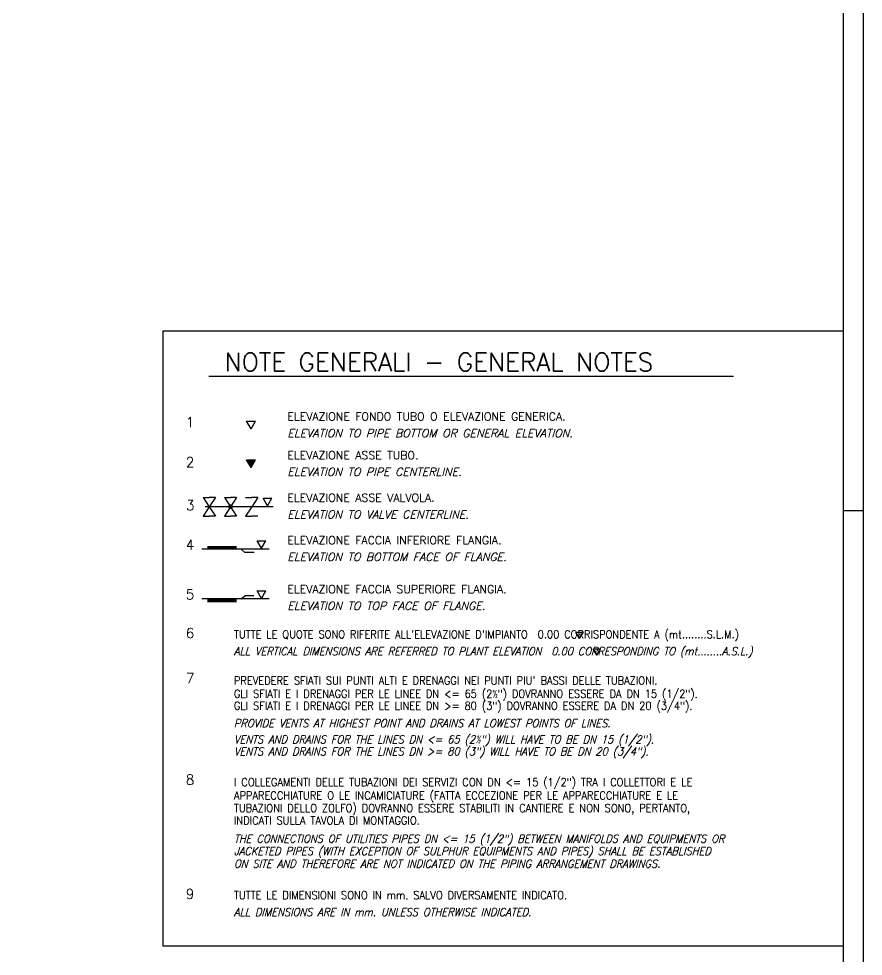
# Model space of a CAD drawing. Extents: x 0 to 39171, y 29931 to 57651.
# Drawn here: x 32206 to 39171, y 36057 to 43791 of the extents above; entities that cross this region are included whole.
import ezdxf

# ---------------------------------------------------------------- set-up
doc = ezdxf.new("R2010")
doc.units = 0
doc.header["$LTSCALE"] = 333.3
doc.header["$MEASUREMENT"] = 0
doc.layers.get('0').update_dxf_attribs({"linetype": 'CONTINUOUS'})
for name, color, linetype in [('100', 1, 'CONTINUOUS'), ('20', 3, 'CONTINUOUS'), ('30', 2, 'CONTINUOUS'), ('50', 6, 'CONTINUOUS')]:
    doc.layers.add(name, color=color, linetype=linetype)
doc.styles.add('1', font='ROMANS.shx', dxfattribs={"width": 0.8})

# ---------------------------------------------------------------- blocks, each defined once
blk = doc.blocks.new('*X10')
at = {"color": 0}
for p, q in [((134717, 69516), (134719, 69518)), ((134719, 69513), (134724, 69518)), ((134720, 69510), (134728, 69518)), ((134722, 69507), (134733, 69518)), ((134724, 69505), (134737, 69518)), ((134725, 69502), (134742, 69518)), ((134727, 69499), (134746, 69518)), ((134729, 69496), (134751, 69518)), ((134730, 69493), (134755, 69518)), ((134732, 69490), (134760, 69518)), ((134733, 69487), (134764, 69518)), ((134735, 69485), (134769, 69518)), ((134737, 69482), (134773, 69518)), ((134738, 69479), (134778, 69518)), ((134740, 69476), (134782, 69518)), ((134742, 69473), (134787, 69518)), ((134743, 69470), (134791, 69518)), ((134745, 69468), (134796, 69518)), ((134747, 69465), (134800, 69518)), ((134748, 69462), (134805, 69518)), ((134750, 69459), (134809, 69518)), ((134752, 69456), (134814, 69518)), ((134753, 69453), (134818, 69518)), ((134755, 69450), (134823, 69518)), ((134757, 69448), (134827, 69518)), ((134758, 69445), (134832, 69518)), ((134760, 69442), (134836, 69518)), ((134761, 69439), (134841, 69518)), ((134763, 69436), (134845, 69518)), ((134765, 69433), (134844, 69513)), ((134766, 69431), (134838, 69502)), ((134768, 69428), (134832, 69491)), ((134770, 69425), (134826, 69481)), ((134771, 69422), (134819, 69470)), ((134773, 69419), (134813, 69459)), ((134775, 69416), (134807, 69449)), ((134776, 69413), (134801, 69438)), ((134778, 69411), (134795, 69428)), ((134780, 69408), (134789, 69417)), ((134781, 69405), (134783, 69406))]:
    blk.add_line(p, q, dxfattribs=at)
blk = doc.blocks.new('A$C56E32546')
at = {"layer": '30'}
for p, q in [((170, 153.64), (0, 153.64)), ((0, 153.64), (0, 0)), ((170, 153.64), (170, 0)), ((0, 0), (170, 0))]:
    blk.add_line(p, q, dxfattribs=at)
at = {"layer": '30', "color": 6}
blk.add_line((11.47, 142.45), (142.59, 142.45), dxfattribs=at)
at = {"layer": '50'}
for p, q in [((20.9, 131.14), (23.09, 131.14)), ((22, 129.24), (20.9, 131.14)), ((22, 129.24), (23.09, 131.14)), ((20.9, 121.51), (23.09, 121.51)), ((22, 119.61), (20.9, 121.51)), ((22, 119.61), (23.09, 121.51)), ((10.01, 112.11), (11.55, 112.11)), ((10.01, 112.11), (11.55, 109.78)), ((13.09, 112.11), (11.55, 109.78)), ((13.09, 112.11), (11.55, 112.11)), ((15.33, 112.11), (16.87, 109.78)), ((15.33, 112.11), (16.87, 112.11)), ((18.41, 112.11), (16.87, 112.11)), ((18.41, 112.11), (16.87, 109.78)), ((20.65, 112.11), (22.18, 112.11)), ((23.72, 112.11), (22.18, 109.78)), ((23.72, 112.11), (22.18, 112.11)), ((25.01, 111.91), (27.2, 111.91)), ((26.11, 110.01), (25.01, 111.91)), ((26.11, 110.01), (27.2, 111.91)), ((11.55, 109.78), (10.01, 107.45)), ((27.52, 109.78), (10.58, 109.78)), ((11.55, 109.78), (13.09, 107.45)), ((16.87, 109.78), (15.33, 107.45)), ((16.87, 109.78), (18.41, 107.45)), ((22.18, 109.78), (20.65, 107.45)), ((10.01, 107.45), (11.55, 107.45)), ((13.09, 107.45), (11.55, 107.45)), ((15.33, 107.45), (16.87, 107.45)), ((18.41, 107.45), (16.87, 107.45)), ((20.65, 107.45), (22.18, 107.45)), ((23.72, 107.45), (22.18, 107.45)), ((23.52, 101.29), (25.71, 101.29)), ((24.62, 99.39), (23.52, 101.29)), ((24.62, 99.39), (25.71, 101.29)), ((26.51, 99.16), (9.69, 99.16)), ((19.51, 99.16), (20.44, 98.36)), ((22.77, 98.36), (20.44, 98.36)), ((19.51, 86.71), (20.44, 87.51)), ((22.74, 87.51), (20.44, 87.51)), ((23.52, 88.76), (25.71, 88.76)), ((24.62, 86.86), (23.52, 88.76)), ((24.62, 86.86), (25.71, 88.76)), ((26.51, 86.71), (9.69, 86.71)), ((103.15, 78.41), (104.98, 78.41)), ((104.07, 76.83), (103.15, 78.41)), ((104.07, 76.83), (104.98, 78.41)), ((107.54, 74.27), (109.36, 74.27)), ((108.45, 72.69), (107.54, 74.27)), ((108.45, 72.69), (109.36, 74.27))]:
    blk.add_line(p, q, dxfattribs=at)
at = {"layer": '50', "const_width": 0.598}
blk.add_lwpolyline([(16.56, 109.78, 1), (17.18, 109.78, 1)], format="xyb", close=True, dxfattribs=at)
at = {"layer": '50', "const_width": 0.8}
for points in [[(11.04, 99.57), (18.4, 99.57)], [(11.04, 86.3), (18.4, 86.3)]]:
    blk.add_lwpolyline(points, dxfattribs=at)
at = {"layer": '50', "xscale": 0.01666666666666667, "yscale": 0.01666666666666667, "zscale": 0.01666666666666667}
blk.add_blockref('*X10', (-2224.36, -1037.13), dxfattribs=at)
at = {"layer": '20', "style": '1'}
blk.add_text('NOTE GENERALI - GENERAL NOTES', height=4.5455, dxfattribs=at).set_placement((15.39, 143.69))
at = {"layer": '50', "style": '1'}
for s, height, p in [('1', 2.5, (5.68, 129.66)), ('ELEVAZIONE FONDO TUBO O ELEVAZIONE GENERICA.', 2, (31.09, 131.33)), ('2', 2.5, (5.68, 119.66)), ('ELEVAZIONE ASSE TUBO.', 2, (31.09, 121.66)), ('ELEVAZIONE ASSE VALVOLA.', 2, (31.09, 111.03)), ('3', 2.5, (5.74, 108.88)), ('4', 2.5, (5.68, 99.04)), ('ELEVAZIONE FACCIA INFERIORE FLANGIA.', 2, (31.09, 100.39)), ('5', 2.5, (5.68, 86.59)), ('ELEVAZIONE FACCIA SUPERIORE FLANGIA.', 2, (31.09, 88.17)), ('6', 2.5, (5.68, 76.93)), ('7', 2.5, (5.68, 65.7)), ('8', 2.5, (5.68, 40.3)), ('9', 2.5, (5.68, 11.73))]:
    blk.add_text(s, height=height, dxfattribs=at).set_placement(p)
at = {"layer": '50', "style": '1', "oblique": 15}
for s, p in [('ELEVATION TO PIPE BOTTOM OR GENERAL ELEVATION.', (31.09, 127.16)), ('ELEVATION TO PIPE CENTERLINE.', (31.09, 117.5)), ('ELEVATION TO VALVE CENTERLINE.', (31.09, 106.86)), ('ELEVATION TO BOTTOM FACE OF FLANGE.', (31.09, 96.23)), ('ELEVATION TO TOP FACE OF FLANGE.', (31.09, 84))]:
    blk.add_text(s, height=2, dxfattribs=at).set_placement(p)
at = {"layer": '50', "style": '1', "width": 0.9}
for s, p in [("TUTTE LE QUOTE SONO RIFERITE ALL'ELEVAZIONE D'IMPIANTO  0.00 CORRISPONDENTE A (mt........S.L.M.)", (17.73, 76.87)), ("PREVEDERE SFIATI SUI PUNTI ALTI E DRENAGGI NEI PUNTI PIU' BASSI DELLE TUBAZIONI.", (17.73, 65.32)), ('GLI SFIATI E I DRENAGGI PER LE LINEE DN <= 65 (2½") DOVRANNO ESSERE DA DN 15 (1/2").', (17.73, 62.01)), ('GLI SFIATI E I DRENAGGI PER LE LINEE DN >= 80 (3") DOVRANNO ESSERE DA DN 20 (3/4").', (17.73, 59.01)), ('I COLLEGAMENTI DELLE TUBAZIONI DEI SERVIZI CON DN <= 15 (1/2") TRA I COLLETTORI E LE', (17.73, 39.92)), ('APPARECCHIATURE O LE INCAMICIATURE (FATTA ECCEZIONE PER LE APPARECCHIATURE E LE ', (17.73, 36.59)), ('TUBAZIONI DELLO ZOLFO) DOVRANNO ESSERE STABILITI IN CANTIERE E NON SONO, PERTANTO,', (17.73, 33.44)), ('INDICATI SULLA TAVOLA DI MONTAGGIO.', (17.73, 30.35)), ('TUTTE LE DIMENSIONI SONO IN mm. SALVO DIVERSAMENTE INDICATO.', (17.73, 11.67))]:
    blk.add_text(s, height=2, dxfattribs=at).set_placement(p)
at = {"layer": '50', "style": '1', "oblique": 15, "width": 0.9}
for s, p in [('ALL VERTICAL DIMENSIONS ARE REFERRED TO PLANT ELEVATION  0.00 CORRESPONDING TO (mt........A.S.L.)', (17.73, 72.64)), ('PROVIDE VENTS AT HIGHEST POINT AND DRAINS AT LOWEST POINTS OF LINES.', (17.73, 54.66)), ('VENTS AND DRAINS FOR THE LINES DN <= 65 (2½") WILL HAVE TO BE DN 15 (1/2").', (17.73, 50.61)), ('VENTS AND DRAINS FOR THE LINES DN >= 80 (3") WILL HAVE TO BE DN 20 (3/4").', (17.73, 47.61)), ('THE CONNECTIONS OF UTILITIES PIPES DN <= 15 (1/2") BETWEEN MANIFOLDS AND EQUIPMENTS OR', (17.73, 25.79)), ('JACKETED PIPES (WITH EXCEPTION OF SULPHUR EQUIPMENTS AND PIPES) SHALL BE ESTABLISHED', (17.73, 22.69)), ('ON SITE AND THEREFORE ARE NOT INDICATED ON THE PIPING ARRANGEMENT DRAWINGS.', (17.73, 19.54)), ('ALL DIMENSIONS ARE IN mm. UNLESS OTHERWISE INDICATED.', (17.73, 7.44))]:
    blk.add_text(s, height=2, dxfattribs=at).set_placement(p)

msp = doc.modelspace()

# ---------------------------------------------------------------- linework, layer by layer
at = {"layer": '100'}
msp.add_line((39171, 39732.07), (39006, 39732.07), dxfattribs=at)
msp.add_lwpolyline([(0, 29931.07), (0, 57651.07), (39171, 57651.07), (39171, 29931.07)], close=True, dxfattribs=at)
at = {"layer": '20'}
msp.add_lwpolyline([(165, 30096.07), (165, 57486.07), (39006, 57486.07), (39006, 30096.07)], close=True, dxfattribs=at)

# ---------------------------------------------------------------- block references
at = {"layer": '50', "xscale": 33, "yscale": 33, "zscale": 33}
msp.add_blockref('A$C56E32546', (33396, 36142.74), dxfattribs=at)

doc.saveas('drawing.dxf')
